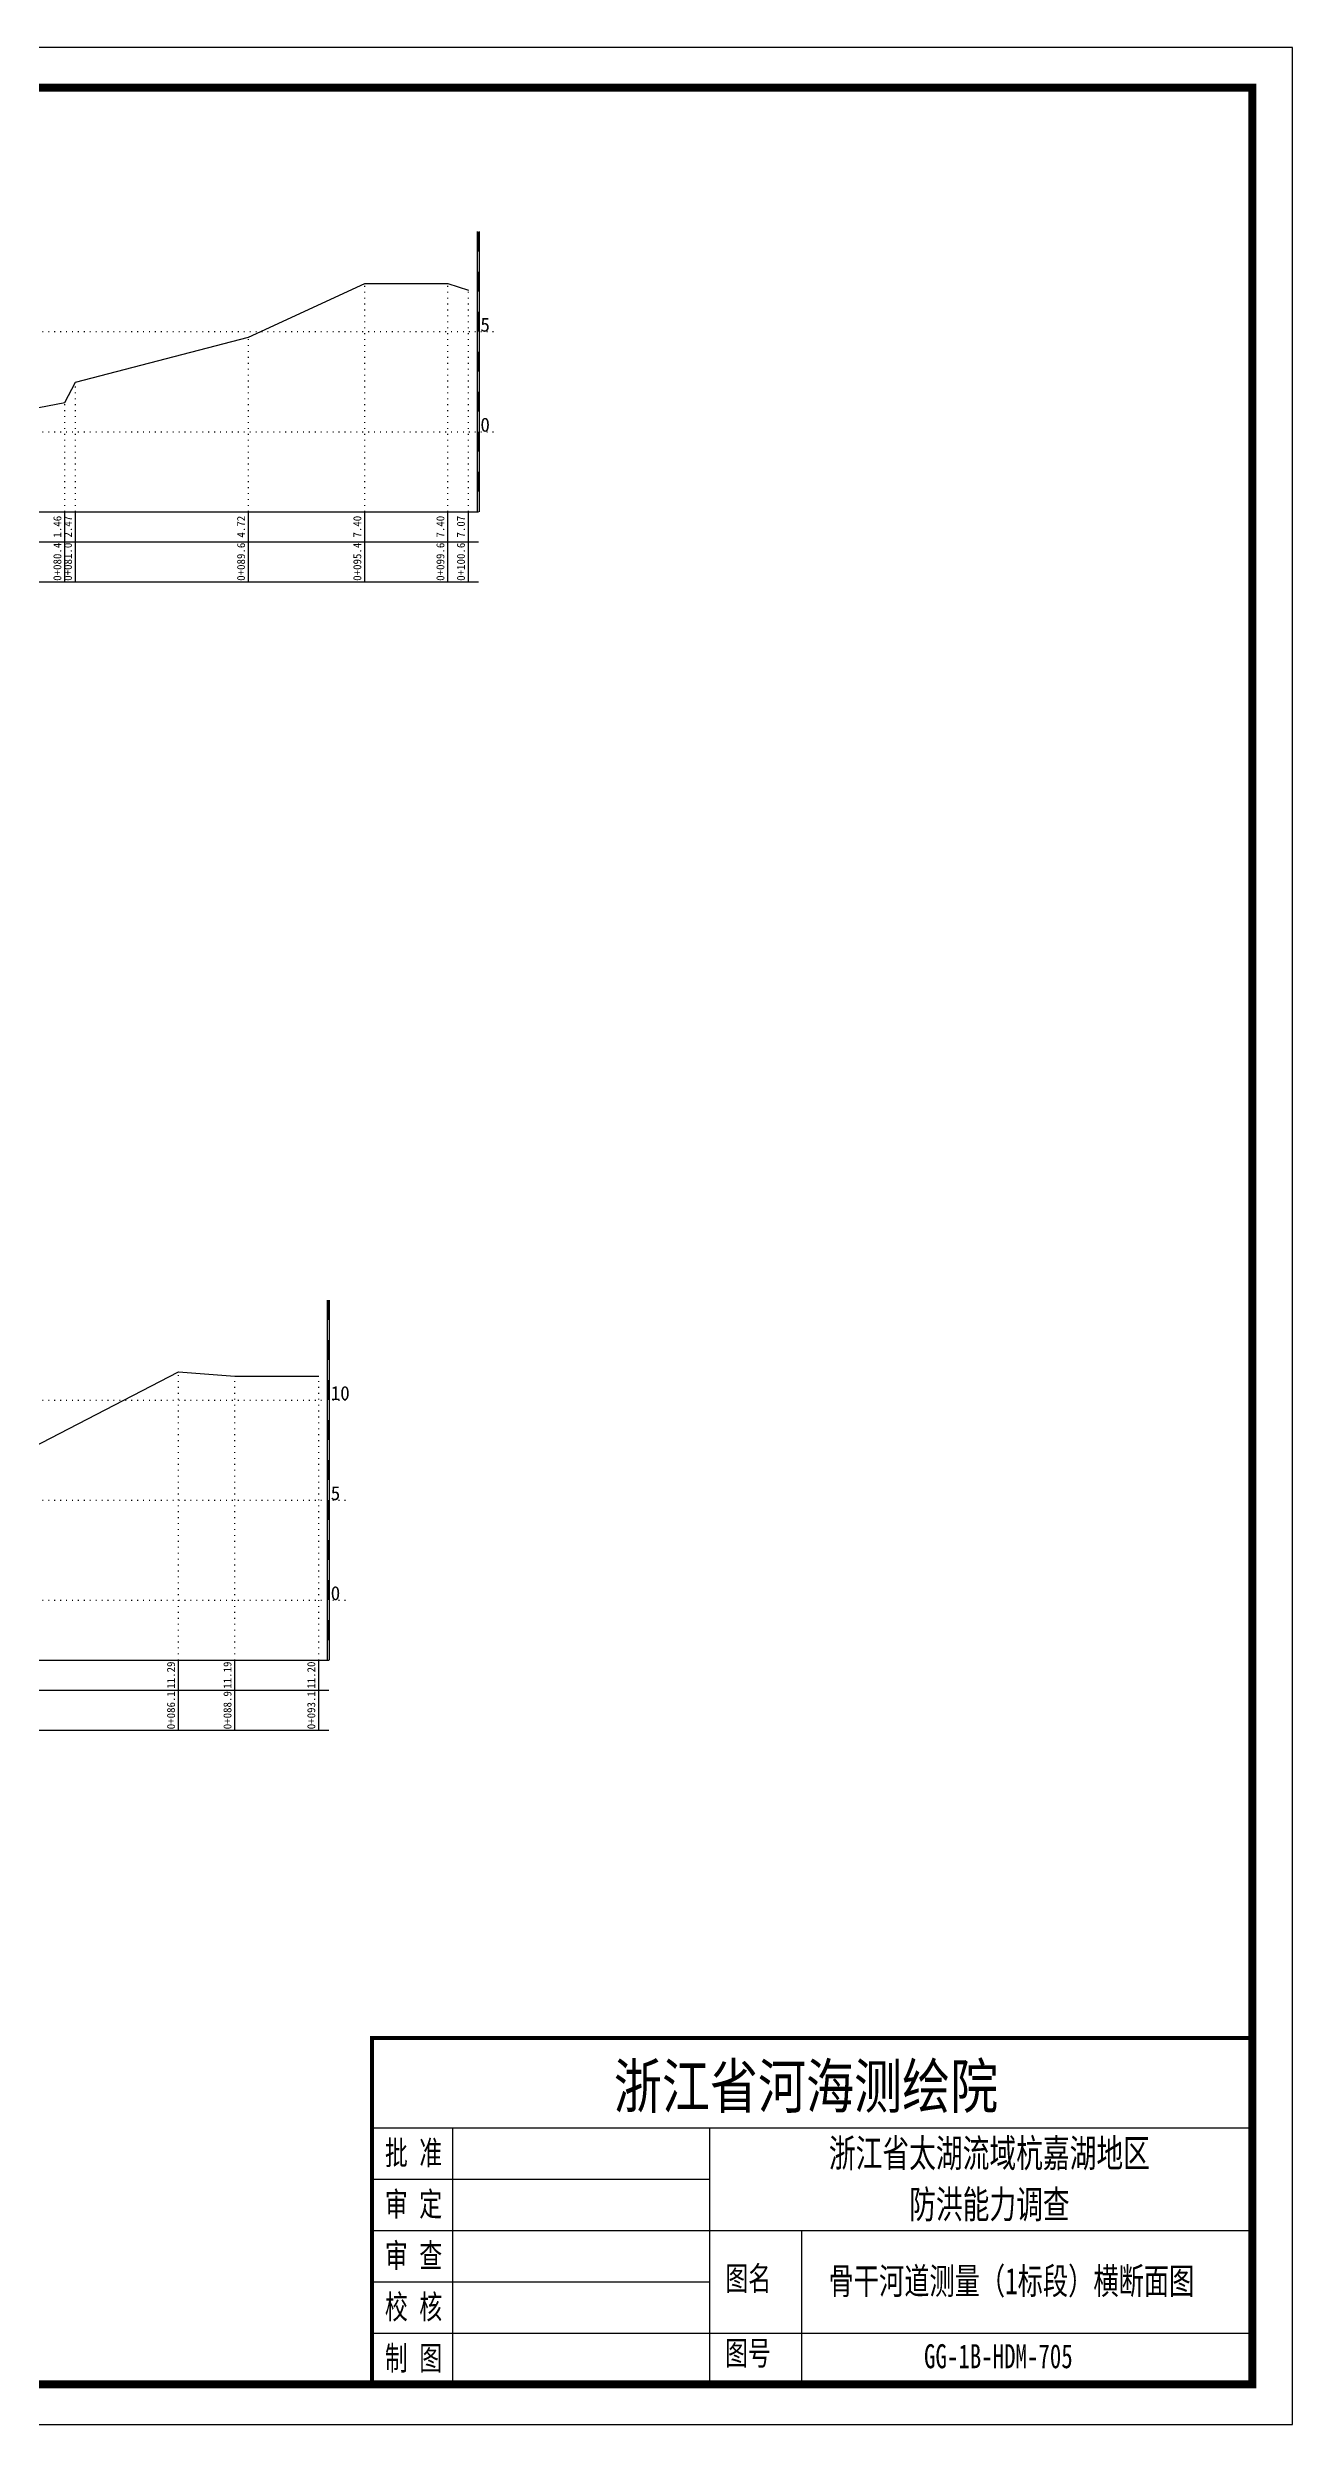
# Model space of a CAD drawing. Header units: millimetres. Extents: x 518104 to 520297, y 3371901 to 3372198.
# Drawn here: x 518811.9 to 518967.4, y 3371900.9 to 3372197.9 of the extents above; entities that cross this region are included whole.
import ezdxf
from ezdxf.enums import TextEntityAlignment as Align

# ---------------------------------------------------------------- set-up
doc = ezdxf.new("R2010")
doc.units = ezdxf.units.MM
doc.header["$LTSCALE"] = 0.4
doc.header["$MEASUREMENT"] = 0
doc.linetypes.add('X4', pattern=[1.6, 0, -1.6])
for name, color, linetype in [('DMX', 1, 'Continuous'), ('TEXT', 7, 'Continuous'), ('zdm1', 5, 'Continuous'), ('ZDMT5', 3, 'Continuous'), ('图框', 7, 'Continuous')]:
    doc.layers.add(name, color=color, linetype=linetype)
doc.styles.add('HDM', font='仿宋_GB2312.ttf')
doc.styles.add('tk2', font='SimSun.ttf', dxfattribs={"width": 0.8})

msp = doc.modelspace()

# ---------------------------------------------------------------- linework, layer by layer
at = {"lineweight": 100, "const_width": 0.5}
msp.add_lwpolyline([(518962.42, 3371949.15), (518852.42, 3371949.15), (518852.42, 3371905.87), (518962.42, 3371905.87), (518962.42, 3371949.15)], dxfattribs=at)
at = {"layer": 'DMX', "linetype": 'Continuous', "flags": 128}
for points in [[(518612.99, 3372158.9), (518645.77, 3372160.67), (518712.42, 3372162.2), (518724.37, 3372161.85), (518725.82, 3372157.2), (518731.22, 3372152.17), (518739.17, 3372150.42), (518745.24, 3372148.52), (518750.42, 3372148.85), (518754.29, 3372149.85), (518761.52, 3372147.8), (518770.54, 3372145.35), (518779.34, 3372145.3), (518786.47, 3372146.05), (518791.92, 3372147.4), (518797.69, 3372149.77), (518802.29, 3372152.32), (518809.74, 3372152.7), (518814.04, 3372153.52), (518815.37, 3372156.05), (518836.99, 3372161.67), (518851.52, 3372168.37), (518861.89, 3372168.37), (518864.47, 3372167.55)], [(518612.99, 3372023.1), (518637.44, 3372019.8), (518647.87, 3372017.05), (518685.22, 3372013.07), (518685.84, 3372007.87), (518695.14, 3372004.7), (518697.82, 3372004.57), (518702.52, 3372004.17), (518709.82, 3372003.77), (518718.24, 3372003.77), (518727.02, 3372002.15), (518736.02, 3372001.7), (518744.84, 3372002.32), (518752.87, 3372003.17), (518759.07, 3372003.77), (518765.42, 3372005.52), (518770.64, 3372006.4), (518784.92, 3372007.72), (518786.19, 3372012.85), (518791.72, 3372013.5), (518828.24, 3372032.39), (518835.29, 3372031.85), (518845.77, 3372031.87)]]:
    msp.add_lwpolyline(points, dxfattribs=at)
at = {"layer": 'TEXT', "color": 0}
for p, q in [((518852.42, 3371937.95, 0), (518962.42, 3371937.95, 0)), ((518862.5, 3371937.95, 0), (518862.5, 3371912.29, 0)), ((518894.58, 3371937.95, 0), (518894.58, 3371912.29, 0)), ((518852.42, 3371931.54, 0), (518894.58, 3371931.54, 0)), ((518852.42, 3371925.12, 0), (518894.58, 3371925.12, 0)), ((518894.58, 3371925.12, 0), (518962.42, 3371925.12, 0)), ((518906.07, 3371925.12, 0), (518906.07, 3371905.87, 0)), ((518852.42, 3371918.7, 0), (518894.58, 3371918.7, 0)), ((518852.42, 3371912.29, 0), (518962.42, 3371912.29, 0)), ((518862.5, 3371912.29, 0), (518862.5, 3371905.87, 0)), ((518894.58, 3371912.29, 0), (518894.58, 3371905.87, 0))]:
    msp.add_line(p, q, dxfattribs=at)
at = {"layer": 'zdm1', "linetype": 'Continuous'}
for p, q in [((518865.59, 3372139.87), (518865.59, 3372174.87)), ((518865.84, 3372139.87), (518865.84, 3372174.87)), ((518612.99, 3372139.87), (518865.72, 3372139.87)), ((518601.74, 3372136.12), (518865.72, 3372136.12)), ((518601.74, 3372131.12), (518865.72, 3372131.12)), ((518846.89, 3371996.37), (518846.89, 3372041.37)), ((518847.14, 3371996.37), (518847.14, 3372041.37)), ((518612.99, 3371996.37), (518847.02, 3371996.37)), ((518601.74, 3371992.62), (518847.02, 3371992.62)), ((518601.74, 3371987.62), (518847.02, 3371987.62))]:
    msp.add_line(p, q, dxfattribs=at)
at = {"layer": 'zdm1', "linetype": 'X4'}
for p, q in [((518609.24, 3372162.37), (518868.22, 3372162.37)), ((518609.24, 3372149.87), (518868.22, 3372149.87)), ((518609.24, 3372028.87), (518849.52, 3372028.87)), ((518609.24, 3372016.37), (518849.52, 3372016.37)), ((518609.24, 3372003.87), (518849.52, 3372003.87))]:
    msp.add_line(p, q, dxfattribs=at)
at = {"layer": 'zdm1', "linetype": 'Continuous', "flags": 128}
for points in [[(518865.72, 3372172.37, 0.25, 0.25, 0), (518865.72, 3372174.87, 0.25, 0.25, 0)], [(518865.72, 3372167.37, 0.25, 0.25, 0), (518865.72, 3372169.87, 0.25, 0.25, 0)], [(518865.72, 3372162.37, 0.25, 0.25, 0), (518865.72, 3372164.87, 0.25, 0.25, 0)], [(518865.72, 3372157.37, 0.25, 0.25, 0), (518865.72, 3372159.87, 0.25, 0.25, 0)], [(518865.72, 3372152.37, 0.25, 0.25, 0), (518865.72, 3372154.87, 0.25, 0.25, 0)], [(518865.72, 3372147.37, 0.25, 0.25, 0), (518865.72, 3372149.87, 0.25, 0.25, 0)], [(518865.72, 3372142.37, 0.25, 0.25, 0), (518865.72, 3372144.87, 0.25, 0.25, 0)], [(518847.02, 3372038.87, 0.25, 0.25, 0), (518847.02, 3372041.37, 0.25, 0.25, 0)], [(518847.02, 3372033.87, 0.25, 0.25, 0), (518847.02, 3372036.37, 0.25, 0.25, 0)], [(518847.02, 3372028.87, 0.25, 0.25, 0), (518847.02, 3372031.37, 0.25, 0.25, 0)], [(518847.02, 3372023.87, 0.25, 0.25, 0), (518847.02, 3372026.37, 0.25, 0.25, 0)], [(518847.02, 3372018.87, 0.25, 0.25, 0), (518847.02, 3372021.37, 0.25, 0.25, 0)], [(518847.02, 3372013.87, 0.25, 0.25, 0), (518847.02, 3372016.37, 0.25, 0.25, 0)], [(518847.02, 3372008.87, 0.25, 0.25, 0), (518847.02, 3372011.37, 0.25, 0.25, 0)], [(518847.02, 3372003.87, 0.25, 0.25, 0), (518847.02, 3372006.37, 0.25, 0.25, 0)], [(518847.02, 3371998.87, 0.25, 0.25, 0), (518847.02, 3372001.37, 0.25, 0.25, 0)]]:
    msp.add_lwpolyline(points, format="xyseb", dxfattribs=at)
at = {"layer": 'ZDMT5', "linetype": 'X4'}
for p, q in [((518851.52, 3372139.87), (518851.52, 3372168.37)), ((518861.89, 3372139.87), (518861.89, 3372168.37)), ((518864.47, 3372139.87), (518864.47, 3372167.55)), ((518836.99, 3372139.87), (518836.99, 3372161.67)), ((518815.37, 3372139.87), (518815.37, 3372156.05)), ((518814.04, 3372139.87), (518814.04, 3372153.52)), ((518828.24, 3371996.37), (518828.24, 3372032.39)), ((518835.29, 3371996.37), (518835.29, 3372031.85)), ((518845.77, 3371996.37), (518845.77, 3372031.87))]:
    msp.add_line(p, q, dxfattribs=at)
at = {"layer": 'ZDMT5', "linetype": 'Continuous'}
for p, q in [((518814.04, 3372131.12), (518814.04, 3372139.87)), ((518815.37, 3372131.12), (518815.37, 3372139.87)), ((518836.99, 3372131.12), (518836.99, 3372139.87)), ((518851.52, 3372131.12), (518851.52, 3372139.87)), ((518861.89, 3372131.12), (518861.89, 3372139.87)), ((518864.47, 3372131.12), (518864.47, 3372139.87)), ((518828.24, 3371987.62), (518828.24, 3371996.37)), ((518835.29, 3371987.62), (518835.29, 3371996.37)), ((518845.77, 3371987.62), (518845.77, 3371996.37))]:
    msp.add_line(p, q, dxfattribs=at)
at = {"layer": '图框', "flags": 128}
msp.add_lwpolyline([(518547.42, 3371900.87), (518967.42, 3371900.87), (518967.42, 3372197.87), (518547.42, 3372197.87)], close=True, dxfattribs=at)
at = {"layer": '图框', "const_width": 1, "flags": 128}
msp.add_lwpolyline([(518572.42, 3371905.87), (518962.42, 3371905.87), (518962.42, 3372192.87), (518572.42, 3372192.87)], close=True, dxfattribs=at)

# ---------------------------------------------------------------- texts
at = {"layer": 'TEXT', "color": 7, "ltscale": 8, "style": 'tk2'}
for tag, p, s, height, width in [('浙江省河海测绘院', (518882.64, 3371940.39, 0), '（单位名称）', 5.5, 0.8), ('批 准', (518854.04, 3371933.32, 0), '批准', 3, 0.7), ('审 定', (518854.04, 3371926.91, 0), '审定', 3, 0.7), ('审 查', (518854.04, 3371920.49, 0), '审 查', 3, 0.7), ('图名', (518896.57, 3371917.62, 0), '审查', 3, 0.7), ('校 核', (518854.04, 3371914.07, 0), '校 核', 3, 0.7), ('制 图', (518854.04, 3371907.66, 0), '制 图', 3, 0.7), ('图号', (518896.52, 3371908.29, 0), '图号', 3, 0.7)]:
    msp.add_attdef(tag, p, s, height=height, dxfattribs=dict(at, width=width))
at = {"layer": 'TEXT', "color": 0, "style": 'tk2', "width": 0.7}
for tag, text, height, p in [('浙江省太湖流域杭嘉湖地区', '浙江省太湖流域杭嘉湖地区', 3.5, (518929.56, 3371934.77, -206.67)), ('防洪能力调查', '防洪能力调查', 3.5, (518929.56, 3371928.38, -206.67)), ('骨干河道测量（1标段）横断面图', '骨干河道测量（1标段）横断面图', 3.3, (518932.31, 3371918.8, -206.67)), ('GG-1B-HDM-705', 'GG-1B-HDM-001', 3, (518930.68, 3371909.4, -206.67))]:
    msp.add_attdef(tag, text=text, height=height, dxfattribs=at).set_placement(p, align=Align.MIDDLE_CENTER)
at = {"layer": 'zdm1', "linetype": 'Continuous', "style": 'HDM'}
for s, p in [('5', (518865.97, 3372162.37)), ('0', (518865.97, 3372149.87)), ('10', (518847.27, 3372028.87)), ('5', (518847.27, 3372016.37)), ('0', (518847.27, 3372003.87))]:
    msp.add_text(s, height=1.75, dxfattribs=at).set_placement(p)
at = {"layer": 'ZDMT5', "linetype": 'Continuous', "style": 'HDM'}
for s, p in [('1.46', (518813.92, 3372138)), ('2.47', (518815.24, 3372138)), ('4.72', (518836.87, 3372138)), ('7.40', (518851.39, 3372138)), ('7.40', (518861.77, 3372138)), ('7.07', (518864.34, 3372138)), ('0+080.4', (518813.92, 3372133.62)), ('0+081.0', (518815.24, 3372133.62)), ('0+089.6', (518836.87, 3372133.62)), ('0+095.4', (518851.39, 3372133.62)), ('0+099.6', (518861.77, 3372133.62)), ('0+100.6', (518864.34, 3372133.62)), ('11.29', (518828.12, 3371994.5)), ('11.19', (518835.17, 3371994.5)), ('11.20', (518845.64, 3371994.5)), ('0+086.1', (518828.12, 3371990.12)), ('0+088.9', (518835.17, 3371990.12)), ('0+093.1', (518845.64, 3371990.12))]:
    msp.add_text(s, height=1, rotation=90, dxfattribs=at).set_placement(p, align=Align.BOTTOM_CENTER)

doc.saveas('drawing.dxf')
